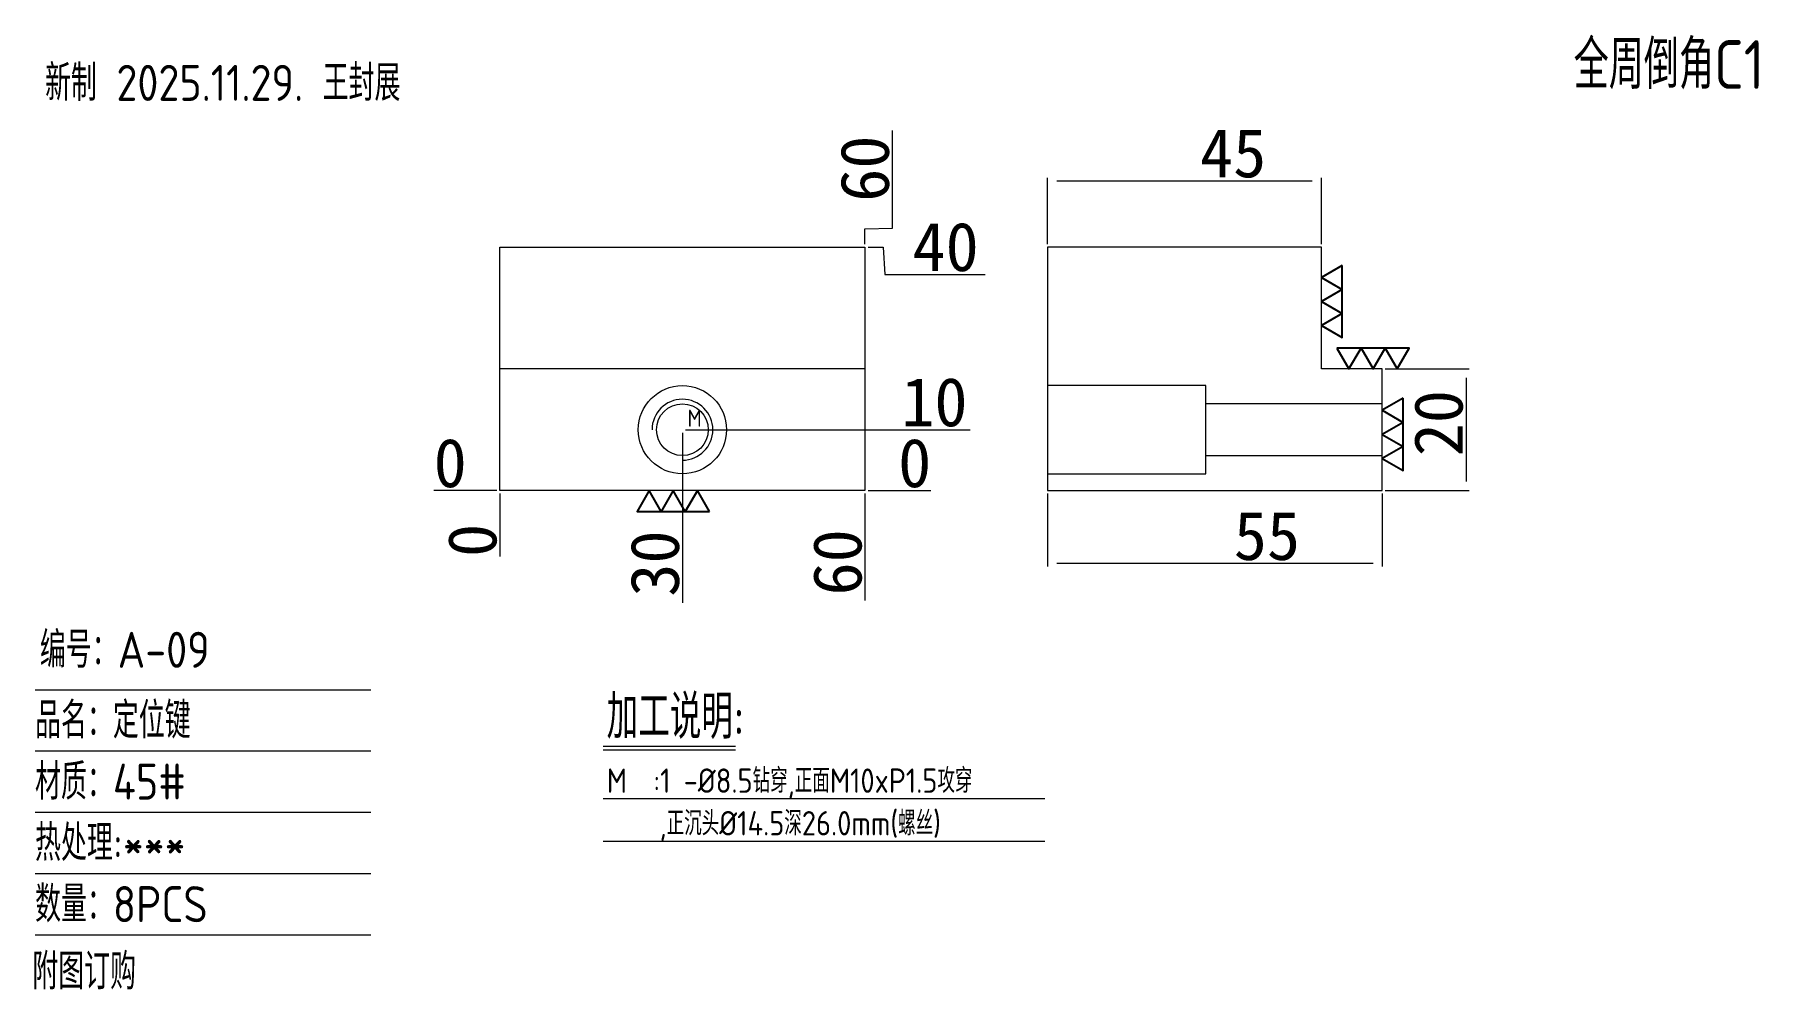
# Model space of a CAD drawing. Header units: millimetres. Extents: x 15466 to 15749, y 12664 to 12821.
import ezdxf
from ezdxf.enums import TextEntityAlignment as Align

# ---------------------------------------------------------------- set-up
doc = ezdxf.new("R2010")
doc.units = ezdxf.units.MM
doc.linetypes.add('DASHED', pattern=[0])
doc.layers.add('DIE', color=7, linetype='Continuous', true_color=0xffffff)
doc.layers.add('dim', color=4, linetype='Continuous')
doc.layers.add('TEXT', color=4, linetype='Continuous')
doc.styles.add('_PUG_ERP', font='txt')
doc.styles.add('gbenor', font='gbenor.shx', dxfattribs={"bigfont": 'gbcbig'})
doc.dimstyles.new('_PUG_ERP', dxfattribs={"dimtxt": 8, "dimasz": 1.5, "dimexe": 0.5, "dimexo": 0.5, "dimgap": 0.5, "dimtad": 1, "dimtxsty": '_PUG_ERP', "dimblk": 'CLOSEDBLANK', "dimcen": 0, "dimclrd": 4, "dimclre": 4, "dimclrt": 3, "dimazin": 3, "dimtfac": 1, "dimtmove": 0, "dimatfit": 3, "dimldrblk": 'CLOSEDBLANK', "dimlwd": 9, "dimlwe": 9})

# ---------------------------------------------------------------- blocks, each defined once
blk = doc.blocks.new('*D1268')
at = {"layer": 'Defpoints', "color": 0}
for p in [(15542.24, 12745.97), (15602.24, 12745.97), (15607.24, 12745.97)]:
    blk.add_point(p, dxfattribs=at)
at = {"layer": 'dim', "color": 4, "lineweight": 9}
blk.add_line((15602.74, 12745.97), (15613.08, 12745.97), dxfattribs=at)
at = {"layer": 'dim', "color": 3, "lineweight": 18, "insert": (15610.41, 12750.47), "char_height": 8, "attachment_point": 5, "style": '_PUG_ERP'}
blk.add_mtext('0', dxfattribs=at)
blk = doc.blocks.new('_ClosedBlank')
blk = doc.blocks.new('*D1269')
at = {"layer": 'Defpoints', "color": 0}
for p in [(15572.24, 12755.97), (15607.24, 12755.97), (15542.24, 12745.97)]:
    blk.add_point(p, dxfattribs=at)
at = {"layer": 'dim', "color": 4, "lineweight": 9}
blk.add_line((15572.74, 12755.97), (15619.55, 12755.97), dxfattribs=at)
at = {"layer": 'dim', "color": 3, "lineweight": 18, "insert": (15613.65, 12760.47), "char_height": 8, "attachment_point": 5, "style": '_PUG_ERP'}
blk.add_mtext('10', dxfattribs=at)
blk = doc.blocks.new('*D1270')
at = {"layer": 'Defpoints', "color": 0}
for p in [(15602.24, 12785.97), (15608.52, 12781.47), (15542.24, 12745.97)]:
    blk.add_point(p, dxfattribs=at)
at = {"layer": 'dim', "color": 4, "lineweight": 9}
for p, q in [((15602.74, 12785.97), (15605.24, 12785.97)), ((15605.24, 12785.97), (15605.52, 12781.47)), ((15605.52, 12781.47), (15621.97, 12781.47))]:
    blk.add_line(p, q, dxfattribs=at)
at = {"layer": 'dim', "color": 3, "lineweight": 18, "insert": (15615.49, 12785.97), "char_height": 8, "attachment_point": 5, "style": '_PUG_ERP'}
blk.add_mtext('40', dxfattribs=at)
blk = doc.blocks.new('*D1271')
at = {"layer": 'Defpoints', "color": 0}
for p in [(15537.24, 12745.97), (15542.24, 12745.97), (15542.24, 12745.97)]:
    blk.add_point(p, dxfattribs=at)
at = {"layer": 'dim', "color": 4, "lineweight": 9}
blk.add_line((15541.74, 12745.97), (15531.41, 12745.97), dxfattribs=at)
at = {"layer": 'dim', "color": 3, "lineweight": 18, "insert": (15534.08, 12750.47), "char_height": 8, "attachment_point": 5, "style": '_PUG_ERP'}
blk.add_mtext('0', dxfattribs=at)
blk = doc.blocks.new('*D1272')
at = {"layer": 'Defpoints', "color": 0}
for p in [(15542.24, 12745.97), (15602.24, 12745.97), (15602.24, 12740.97)]:
    blk.add_point(p, dxfattribs=at)
at = {"layer": 'dim', "color": 4, "lineweight": 9}
blk.add_line((15602.24, 12745.47), (15602.24, 12727.9), dxfattribs=at)
at = {"layer": 'dim', "color": 3, "lineweight": 18, "insert": (15597.74, 12734.19), "char_height": 8, "attachment_point": 5, "rotation": 90, "style": '_PUG_ERP'}
blk.add_mtext('60', dxfattribs=at)
blk = doc.blocks.new('*D1273')
at = {"layer": 'Defpoints', "color": 0}
for p in [(15572.24, 12755.97), (15542.24, 12745.97), (15572.24, 12740.97)]:
    blk.add_point(p, dxfattribs=at)
at = {"layer": 'dim', "color": 4, "lineweight": 9}
blk.add_line((15572.24, 12755.47), (15572.24, 12727.52), dxfattribs=at)
at = {"layer": 'dim', "color": 3, "lineweight": 18, "insert": (15567.74, 12733.99), "char_height": 8, "attachment_point": 5, "rotation": 90, "style": '_PUG_ERP'}
blk.add_mtext('30', dxfattribs=at)
blk = doc.blocks.new('*D1274')
at = {"layer": 'Defpoints', "color": 0}
for p in [(15542.24, 12745.97), (15542.24, 12745.97), (15542.24, 12740.97)]:
    blk.add_point(p, dxfattribs=at)
at = {"layer": 'dim', "color": 4, "lineweight": 9}
blk.add_line((15542.24, 12745.47), (15542.24, 12735.14), dxfattribs=at)
at = {"layer": 'dim', "color": 3, "lineweight": 18, "insert": (15537.74, 12737.8), "char_height": 8, "attachment_point": 5, "rotation": 90, "style": '_PUG_ERP'}
blk.add_mtext('0', dxfattribs=at)
blk = doc.blocks.new('*D1275')
at = {"layer": 'Defpoints', "color": 0}
for p in [(15606.74, 12792.06), (15602.24, 12785.97), (15542.24, 12745.97)]:
    blk.add_point(p, dxfattribs=at)
at = {"layer": 'dim', "color": 4, "lineweight": 9}
for p, q in [((15606.74, 12789.06), (15606.74, 12805.13)), ((15602.24, 12788.97), (15606.74, 12789.06)), ((15602.24, 12786.47), (15602.24, 12788.97))]:
    blk.add_line(p, q, dxfattribs=at)
at = {"layer": 'dim', "color": 3, "lineweight": 18, "insert": (15602.24, 12798.85), "char_height": 8, "attachment_point": 5, "rotation": 90, "style": '_PUG_ERP'}
blk.add_mtext('60', dxfattribs=at)
blk = doc.blocks.new('*D1276')
at = {"layer": 'Defpoints', "color": 0}
for p in [(15632.24, 12745.97), (15687.24, 12745.97), (15632.24, 12734.01)]:
    blk.add_point(p, dxfattribs=at)
at = {"layer": 'dim', "color": 4, "lineweight": 9}
for p, q in [((15632.24, 12745.47), (15632.24, 12733.51)), ((15687.24, 12745.47), (15687.24, 12733.51)), ((15685.74, 12734.01), (15633.74, 12734.01))]:
    blk.add_line(p, q, dxfattribs=at)
at = {"layer": 'dim', "color": 3, "lineweight": 18, "insert": (15668.3, 12738.51), "char_height": 8, "attachment_point": 5, "style": '_PUG_ERP'}
blk.add_mtext('55', dxfattribs=at)
blk = doc.blocks.new('*D1277')
at = {"layer": 'Defpoints', "color": 0}
for p in [(15677.24, 12796.86), (15632.24, 12785.97), (15677.24, 12785.97)]:
    blk.add_point(p, dxfattribs=at)
at = {"layer": 'dim', "color": 4, "lineweight": 9}
for p, q in [((15632.24, 12786.47), (15632.24, 12797.36)), ((15633.74, 12796.86), (15675.74, 12796.86)), ((15677.24, 12786.47), (15677.24, 12797.36))]:
    blk.add_line(p, q, dxfattribs=at)
at = {"layer": 'dim', "color": 3, "lineweight": 18, "insert": (15662.74, 12801.36), "char_height": 8, "attachment_point": 5, "style": '_PUG_ERP'}
blk.add_mtext('45', dxfattribs=at)
blk = doc.blocks.new('*D1278')
at = {"layer": 'Defpoints', "color": 0}
for p in [(15687.24, 12765.97), (15687.24, 12745.97), (15701.02, 12745.97)]:
    blk.add_point(p, dxfattribs=at)
at = {"layer": 'dim', "color": 4, "lineweight": 9}
for p, q in [((15687.74, 12765.97), (15701.52, 12765.97)), ((15701.02, 12764.47), (15701.02, 12747.47)), ((15687.74, 12745.97), (15701.52, 12745.97))]:
    blk.add_line(p, q, dxfattribs=at)
at = {"layer": 'dim', "color": 3, "lineweight": 18, "insert": (15696.52, 12757.05), "char_height": 8, "attachment_point": 5, "rotation": 90, "style": '_PUG_ERP'}
blk.add_mtext('20', dxfattribs=at)
blk = doc.blocks.new('YFFH+A0')
at = {"color": 1, "ltscale": 2}
blk.add_lwpolyline([(-3.46, -6), (0, -4), (-3.46, -2), (0, 0), (-3.46, 2), (0, 4), (-3.46, 6), (-3.46, -6)], close=True, dxfattribs=at)
blk = doc.blocks.new('XYMFH-A0')
at = {"xscale": 0.0833333333332575, "yscale": 0.0833333333332575, "zscale": 0.0833333333332575}
blk.add_blockref('YFFH+A0', (0, 0), dxfattribs=at)

msp = doc.modelspace()

# ---------------------------------------------------------------- linework, layer by layer
at = {"layer": 'DIE', "color": 135, "linetype": 'Continuous', "lineweight": 18}
for p, q in [((15542.242, 12785.971), (15602.242, 12785.971)), ((15542.242, 12745.971), (15542.242, 12785.971)), ((15602.242, 12785.971), (15602.242, 12745.971)), ((15602.242, 12765.971), (15542.242, 12765.971)), ((15602.242, 12745.971), (15542.242, 12745.971))]:
    msp.add_line(p, q, dxfattribs=at)
at = {"layer": 'DIE', "color": 31, "linetype": 'DASHED', "lineweight": 13, "ltscale": 0.192157}
for p, q in [((15658.242, 12763.221), (15632.242, 12763.221)), ((15658.242, 12755.971), (15658.242, 12763.221)), ((15658.242, 12748.721), (15658.242, 12755.971)), ((15632.242, 12748.721), (15658.242, 12748.721))]:
    msp.add_line(p, q, dxfattribs=at)
at = {"layer": 'DIE', "color": 5, "linetype": 'DASHED', "lineweight": 13, "ltscale": 0.192157}
for p, q in [((15687.242, 12760.221), (15658.242, 12760.221)), ((15658.242, 12751.721), (15687.242, 12751.721))]:
    msp.add_line(p, q, dxfattribs=at)
at = {"layer": 'DIE', "color": 135, "lineweight": 18}
msp.add_lwpolyline([(15632.242, 12745.971), (15687.242, 12745.971), (15687.242, 12765.971), (15677.242, 12765.971), (15677.242, 12785.971), (15632.242, 12785.971)], close=True, dxfattribs=at)
at = {"layer": 'DIE', "color": 42, "linetype": 'Continuous', "lineweight": 18}
for radius in [7.25, 4.25]:
    msp.add_circle((15572.242, 12755.971), radius, dxfattribs=at)
msp.add_arc((15572.242, 12755.971), 5, 270, 180, dxfattribs=at)
at = {"layer": 'dim', "color": 8, "linetype": 'Continuous', "lineweight": 18}
for p, q in [((15559.205, 12703.976), (15580.978, 12703.976)), ((15559.205, 12703.376), (15580.978, 12703.376)), ((15559.205, 12695.376), (15631.781, 12695.376)), ((15559.205, 12688.376), (15631.781, 12688.376))]:
    msp.add_line(p, q, dxfattribs=at)
at = {"layer": 'TEXT', "color": 4, "lineweight": 9}
for p, q in [((15465.857, 12713.266), (15521.037, 12713.266)), ((15465.857, 12703.203), (15521.037, 12703.203)), ((15465.857, 12693.139), (15521.037, 12693.139)), ((15465.857, 12683.076), (15521.037, 12683.076)), ((15465.857, 12673.012), (15521.037, 12673.012))]:
    msp.add_line(p, q, dxfattribs=at)

# ---------------------------------------------------------------- block references
at = {"layer": 'dim', "lineweight": 18, "xscale": 11.87421369844196, "yscale": 11.87421369844196, "zscale": 11.87421369844196}
for p, rotation in [((15677.242, 12777.031), 180), ((15685.732, 12765.971), 270), ((15687.242, 12755.203), 180), ((15570.732, 12745.971), 90)]:
    msp.add_blockref('XYMFH-A0', p, dxfattribs=dict(at, rotation=rotation))

# ---------------------------------------------------------------- texts
at = {"layer": 'dim', "color": 4, "lineweight": 18, "style": 'gbenor'}
for s, height, p in [('全周倒角C1', 8, (15718.706, 12811.952)), ('M', 2.8, (15573.084, 12756.469)), ('加工说明:', 7.2, (15559.791, 12705.219)), ('M  :1 -%%c8.5钻穿,正面M10xP1.5攻穿', 4, (15559.805, 12696.333)), ('    ,正沉头%%c14.5深26.0mm(螺丝)', 4, (15559.805, 12689.333))]:
    msp.add_text(s, height=height, dxfattribs=at).set_placement(p)
at = {"layer": 'TEXT', "color": 6, "lineweight": 9, "style": 'gbenor'}
msp.add_text('新制 2025.11.29. 王封展', height=5.91971, dxfattribs=at).set_placement((15496.698, 12813.263), align=Align.MIDDLE)
at = {"layer": 'TEXT', "color": 3, "lineweight": 9, "style": 'gbenor'}
for s, p in [('编号：A-09', (15466.643, 12716.863)), ('品名：定位键', (15465.857, 12705.275)), ('材质：45#', (15465.857, 12695.211)), ('热处理:***', (15465.857, 12685.148)), ('数量：8PCS', (15465.857, 12675.084)), ('附图订购', (15465.407, 12664.034))]:
    msp.add_text(s, height=5.9197, dxfattribs=at).set_placement(p)

# ---------------------------------------------------------------- dimensions: what is measured, and where the dimension line sits
at = {"layer": 'dim', "lineweight": 18}
for base, p1, p2, picture, middle in [((15677.242, 12796.862), (15632.242, 12785.971), (15677.242, 12785.971), '*D1277', (15662.744, 12796.862)), ((15632.242, 12734.006), (15687.242, 12745.971), (15632.242, 12745.971), '*D1276', (15668.299, 12734.006))]:
    dim = msp.add_linear_dim(base=base, p1=p1, p2=p2, dimstyle='_PUG_ERP', dxfattribs=at)
    dim.commit()
    dim.dimension.update_dxf_attribs({"geometry": picture, "text_midpoint": middle, "dimtype": 160})
for feature_location, offset, dtype, origin, picture, middle in [((15602.242, 12785.971), (4.5, 6.089), 1, (15542.242, 12745.971), '*D1275', (15602.242, 12798.846)), ((15602.242, 12785.971), (6.274, -4.5), 0, (15542.242, 12745.971), '*D1270', (15615.492, 12785.971)), ((15572.242, 12755.971), (35, 0), 0, (15542.242, 12745.971), '*D1269', (15613.647, 12760.471)), ((15542.241764383, 12745.971084596), (-5, 0), 0, (15542.241764383, 12745.971084596), '*D1271', (15534.075097716, 12750.471084596)), ((15572.242, 12755.971), (0, -15), 1, (15542.242, 12745.971), '*D1273', (15567.742, 12733.995)), ((15602.241764383, 12745.971084596), (5, 0), 0, (15542.241764383, 12745.971084596), '*D1268', (15610.408431049, 12750.471084596)), ((15542.241764383, 12745.971084596), (0, -5), 1, (15542.241764383, 12745.971084596), '*D1274', (15537.741764383, 12737.804417929)), ((15602.242, 12745.971), (0, -5), 1, (15542.242, 12745.971), '*D1272', (15597.742, 12734.185))]:
    dim = msp.add_ordinate_dim(feature_location=feature_location, offset=offset, dtype=dtype, origin=origin, dimstyle='_PUG_ERP', dxfattribs=at)
    dim.commit()
    dim.dimension.update_dxf_attribs({"geometry": picture, "text_midpoint": middle})
dim = msp.add_linear_dim(base=(15701.018, 12745.971), p1=(15687.242, 12765.971), p2=(15687.242, 12745.971), angle=90, dimstyle='_PUG_ERP', dxfattribs=at)
dim.commit()
dim.dimension.update_dxf_attribs({"geometry": '*D1278', "text_midpoint": (15701.018, 12757.048), "dimtype": 160})

doc.saveas('drawing.dxf')
